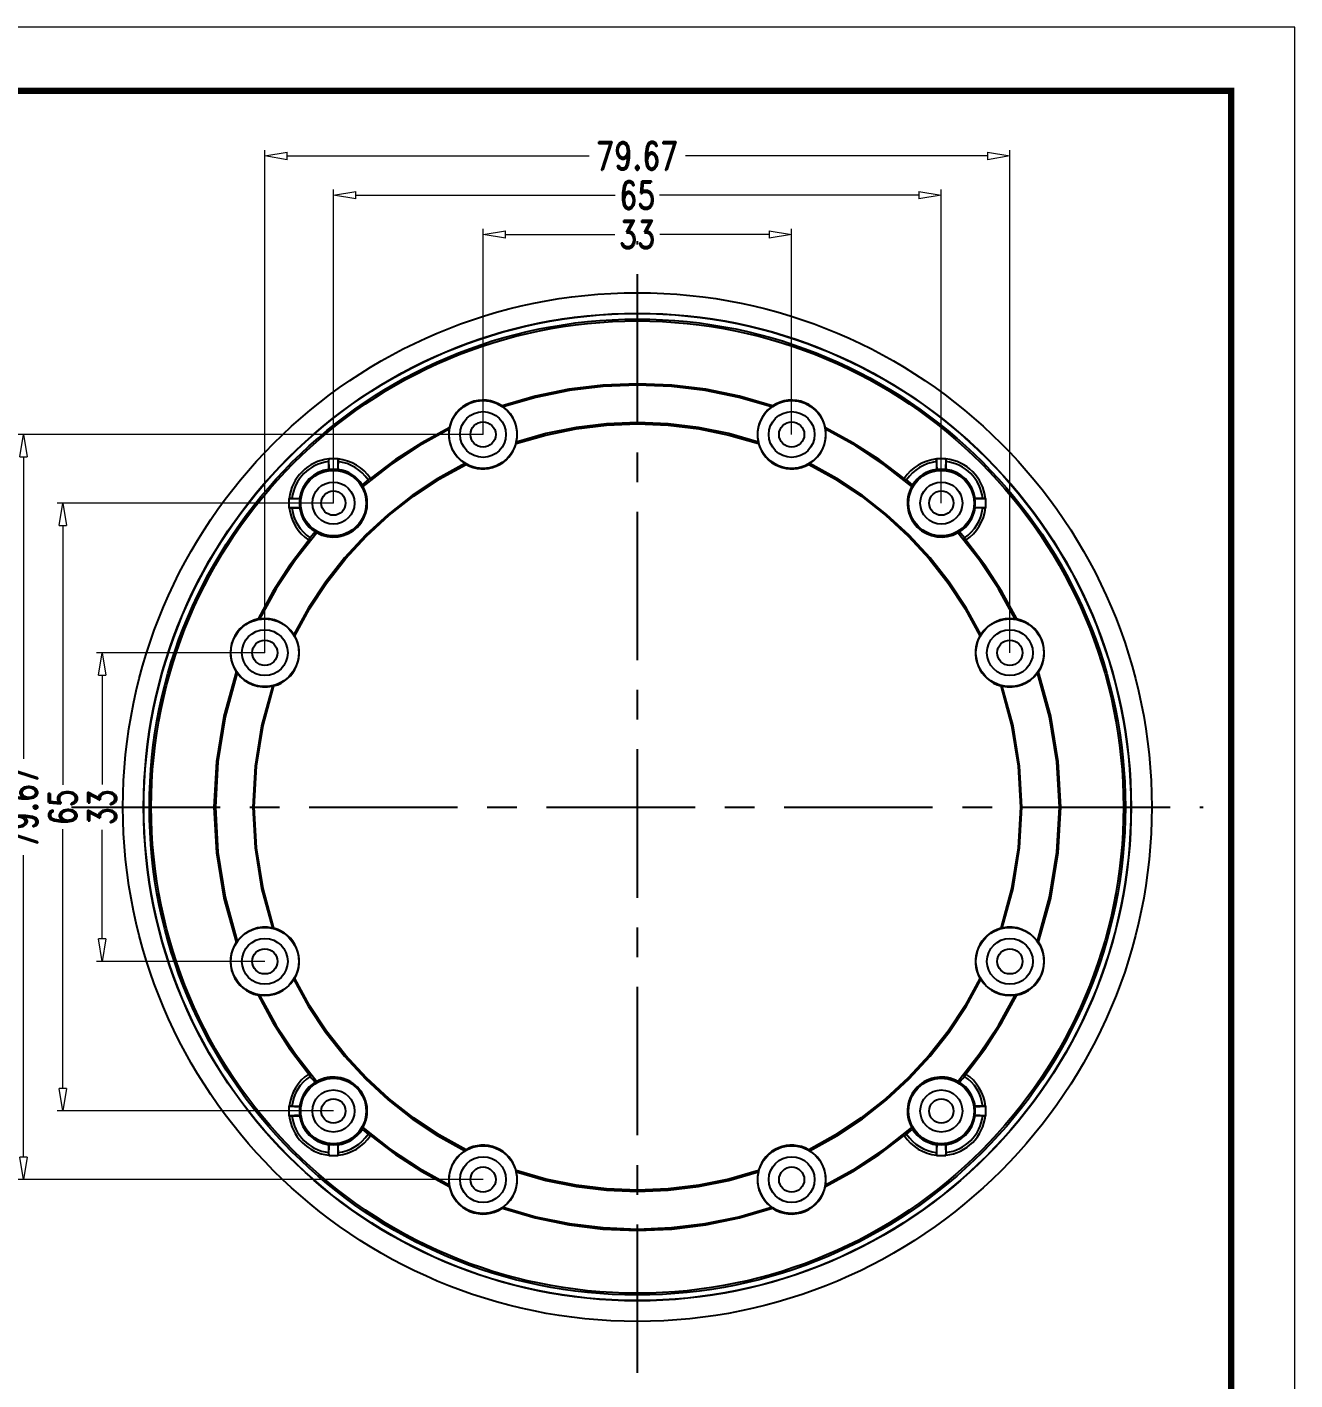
# Model space of a CAD drawing. Header units: millimetres. Extents: x 3608 to 4003, y 1445 to 1719.
# Drawn here: x 3867.8 to 4003.3, y 1574.8 to 1719.4 of the extents above; entities that cross this region are included whole.
import ezdxf

# ---------------------------------------------------------------- set-up
doc = ezdxf.new("R2010")
doc.units = ezdxf.units.MM
doc.linetypes.add('CENTER', pattern=[50.8, 31.75, -6.35, 6.35, -6.35])
doc.layers.add('02___PRT_ALL_AXES', color=7, linetype='Continuous')
doc.layers.add('dim', color=82, linetype='Continuous', lineweight=9)
doc.layers.add('from', color=7, linetype='Continuous', lineweight=13)
doc.styles.add('ROMAND', font='romand.shx', dxfattribs={"width": 0.75, "bigfont": 'gbcbig.shx'})
doc.dimstyles.new('YanXiu', dxfattribs={"dimtxt": 2.5, "dimasz": 2.2, "dimexe": 1, "dimexo": 0, "dimgap": 0.66, "dimtad": 0, "dimzin": 9, "dimdsep": 46, "dimtxsty": 'ROMAND', "dimblk": 'CLOSEDBLANK', "dimcen": 0, "dimclrd": 3, "dimclre": 3, "dimclrt": 7, "dimazin": 2, "dimtfac": 1, "dimtofl": 0, "dimtmove": 0, "dimatfit": 3, "dimldrblk": 'CLOSEDBLANK', "dimfxl": 0, "dimlwd": 5, "dimlwe": 5, "dimarcsym": 0})

# ---------------------------------------------------------------- blocks, each defined once
blk = doc.blocks.new('_ClosedBlank')
at = {"color": 0, "linetype": 'ByBlock', "lineweight": -2}
for p, q in [((-1, 0.167), (0, 0)), ((-1, 0.167), (-1, -0.167)), ((0, 0), (-1, -0.167))]:
    blk.add_line(p, q, dxfattribs=at)
blk = doc.blocks.new('*D16')
at = {"layer": 'Defpoints', "color": 0}
for p in [(3949.52, 1697.25), (3916.52, 1675.86), (3949.52, 1675.86)]:
    blk.add_point(p, dxfattribs=at)
at = {"layer": 'dim', "color": 3, "lineweight": 5}
for p, q in [((3916.52, 1675.86), (3916.52, 1697.85)), ((3918.92, 1697.25), (3930.6, 1697.25)), ((3947.12, 1697.25), (3935.44, 1697.25)), ((3949.52, 1675.86), (3949.52, 1697.85))]:
    blk.add_line(p, q, dxfattribs=at)
at = {"layer": 'dim', "color": 3, "lineweight": 5, "xscale": 2.4, "yscale": 2.4, "zscale": 2.4, "rotation": 180}
blk.add_blockref('_ClosedBlank', (3916.52, 1697.25), dxfattribs=at)
at = {"layer": 'dim', "color": 3, "lineweight": 5, "xscale": 2.4, "yscale": 2.4, "zscale": 2.4}
blk.add_blockref('_ClosedBlank', (3949.52, 1697.25), dxfattribs=at)
at = {"layer": 'dim', "color": 7, "insert": (3933.02, 1697.25), "char_height": 3, "attachment_point": 5, "style": 'ROMAND'}
blk.add_mtext('33', dxfattribs=at)
blk = doc.blocks.new('*D17')
at = {"layer": 'Defpoints', "color": 0}
for p in [(3965.52, 1701.45), (3900.52, 1668.53), (3965.52, 1668.53)]:
    blk.add_point(p, dxfattribs=at)
at = {"layer": 'dim', "color": 3, "lineweight": 5}
for p, q in [((3900.52, 1668.53), (3900.52, 1702.05)), ((3902.92, 1701.45), (3930.66, 1701.45)), ((3963.12, 1701.45), (3935.39, 1701.45)), ((3965.52, 1668.53), (3965.52, 1702.05))]:
    blk.add_line(p, q, dxfattribs=at)
at = {"layer": 'dim', "color": 3, "lineweight": 5, "xscale": 2.4, "yscale": 2.4, "zscale": 2.4, "rotation": 180}
blk.add_blockref('_ClosedBlank', (3900.52, 1701.45), dxfattribs=at)
at = {"layer": 'dim', "color": 3, "lineweight": 5, "xscale": 2.4, "yscale": 2.4, "zscale": 2.4}
blk.add_blockref('_ClosedBlank', (3965.52, 1701.45), dxfattribs=at)
at = {"layer": 'dim', "color": 7, "insert": (3933.02, 1701.45), "char_height": 3, "attachment_point": 5, "style": 'ROMAND'}
blk.add_mtext('65', dxfattribs=at)
blk = doc.blocks.new('*D18')
at = {"layer": 'Defpoints', "color": 0}
for p in [(3972.86, 1705.65), (3893.19, 1652.53), (3972.86, 1652.53)]:
    blk.add_point(p, dxfattribs=at)
at = {"layer": 'dim', "color": 3, "lineweight": 5}
for p, q in [((3893.19, 1652.53), (3893.19, 1706.25)), ((3895.59, 1705.65), (3927.87, 1705.65)), ((3970.46, 1705.65), (3938.18, 1705.65)), ((3972.86, 1652.53), (3972.86, 1706.25))]:
    blk.add_line(p, q, dxfattribs=at)
at = {"layer": 'dim', "color": 3, "lineweight": 5, "xscale": 2.4, "yscale": 2.4, "zscale": 2.4, "rotation": 180}
blk.add_blockref('_ClosedBlank', (3893.19, 1705.65), dxfattribs=at)
at = {"layer": 'dim', "color": 3, "lineweight": 5, "xscale": 2.4, "yscale": 2.4, "zscale": 2.4}
blk.add_blockref('_ClosedBlank', (3972.86, 1705.65), dxfattribs=at)
at = {"layer": 'dim', "color": 7, "insert": (3933.02, 1705.65), "char_height": 3, "attachment_point": 5, "style": 'ROMAND'}
blk.add_mtext('79.67', dxfattribs=at)
blk = doc.blocks.new('*D19')
at = {"layer": 'Defpoints', "color": 0}
for p in [(3893.19, 1652.53), (3875.79, 1619.53), (3893.19, 1619.53)]:
    blk.add_point(p, dxfattribs=at)
at = {"layer": 'dim', "color": 3, "lineweight": 5}
for p, q in [((3893.19, 1652.53), (3875.2, 1652.53)), ((3875.79, 1650.13), (3875.79, 1638.45)), ((3875.79, 1621.93), (3875.79, 1633.61)), ((3893.19, 1619.53), (3875.2, 1619.53))]:
    blk.add_line(p, q, dxfattribs=at)
at = {"layer": 'dim', "color": 3, "lineweight": 5, "xscale": 2.4, "yscale": 2.4, "zscale": 2.4}
for p, rotation in [((3875.79, 1652.53), 90), ((3875.79, 1619.53), 270)]:
    blk.add_blockref('_ClosedBlank', p, dxfattribs=dict(at, rotation=rotation))
at = {"layer": 'dim', "color": 7, "insert": (3875.79, 1636.03), "char_height": 3, "attachment_point": 5, "rotation": 90, "style": 'ROMAND'}
blk.add_mtext('33', dxfattribs=at)
blk = doc.blocks.new('*D20')
at = {"layer": 'Defpoints', "color": 0}
for p in [(3871.59, 1668.53), (3900.52, 1668.53), (3900.52, 1603.53)]:
    blk.add_point(p, dxfattribs=at)
at = {"layer": 'dim', "color": 3, "lineweight": 5}
for p, q in [((3900.52, 1668.53), (3871, 1668.53)), ((3871.59, 1666.13), (3871.59, 1638.4)), ((3871.59, 1605.93), (3871.59, 1633.66)), ((3900.52, 1603.53), (3871, 1603.53))]:
    blk.add_line(p, q, dxfattribs=at)
at = {"layer": 'dim', "color": 3, "lineweight": 5, "xscale": 2.4, "yscale": 2.4, "zscale": 2.4}
for p, rotation in [((3871.59, 1668.53), 90), ((3871.59, 1603.53), 270)]:
    blk.add_blockref('_ClosedBlank', p, dxfattribs=dict(at, rotation=rotation))
at = {"layer": 'dim', "color": 7, "insert": (3871.59, 1636.03), "char_height": 3, "attachment_point": 5, "rotation": 90, "style": 'ROMAND'}
blk.add_mtext('65', dxfattribs=at)
blk = doc.blocks.new('*D21')
at = {"layer": 'Defpoints', "color": 0}
for p in [(3867.39, 1675.86), (3916.52, 1675.86), (3916.52, 1596.19)]:
    blk.add_point(p, dxfattribs=at)
at = {"layer": 'dim', "color": 3, "lineweight": 5}
for p, q in [((3916.52, 1675.86), (3866.8, 1675.86)), ((3867.39, 1673.46), (3867.39, 1641.18)), ((3867.39, 1598.59), (3867.39, 1630.87)), ((3916.52, 1596.19), (3866.8, 1596.19))]:
    blk.add_line(p, q, dxfattribs=at)
at = {"layer": 'dim', "color": 3, "lineweight": 5, "xscale": 2.4, "yscale": 2.4, "zscale": 2.4}
for p, rotation in [((3867.39, 1675.86), 90), ((3867.39, 1596.19), 270)]:
    blk.add_blockref('_ClosedBlank', p, dxfattribs=dict(at, rotation=rotation))
at = {"layer": 'dim', "color": 7, "insert": (3867.39, 1636.03), "char_height": 3, "attachment_point": 5, "rotation": 90, "style": 'ROMAND'}
blk.add_mtext('79.67', dxfattribs=at)

msp = doc.modelspace()

# ---------------------------------------------------------------- linework, layer by layer
at = {"color": 1, "linetype": 'CENTER', "ltscale": 0.5}
for p, q in [((3933.024, 1575.528), (3933.024, 1696.528)), ((3872.524, 1636.028), (3993.524, 1636.028))]:
    msp.add_line(p, q, dxfattribs=at)
at = {"color": 7, "linetype": 'Continuous'}
for p, q in [((3900.024, 1673.251), (3900.015, 1672.96)), ((3900.015, 1672.96), (3900.015, 1672.139)), ((3901.024, 1673.278), (3900.024, 1673.278)), ((3900.024, 1673.278), (3900.024, 1673.251)), ((3900.067, 1672.119), (3900.024, 1673.278)), ((3901.024, 1673.278), (3900.98, 1672.119)), ((3901.024, 1673.251), (3901.024, 1673.278)), ((3901.032, 1672.96), (3901.024, 1673.251)), ((3901.032, 1672.139), (3901.032, 1672.96)), ((3965.024, 1673.251), (3965.015, 1672.96)), ((3965.015, 1672.96), (3965.015, 1672.139)), ((3966.024, 1673.278), (3965.024, 1673.278)), ((3965.024, 1673.278), (3965.024, 1673.251)), ((3965.067, 1672.119), (3965.024, 1673.278)), ((3966.024, 1673.278), (3965.98, 1672.119)), ((3966.024, 1673.251), (3966.024, 1673.278)), ((3966.032, 1672.96), (3966.024, 1673.251)), ((3966.032, 1672.139), (3966.032, 1672.96)), ((3900.067, 1672.119), (3900.015, 1672.139)), ((3901.032, 1672.139), (3900.98, 1672.119)), ((3904.476, 1671.162), (3904.227, 1671.015)), ((3961.571, 1671.162), (3961.82, 1671.015)), ((3965.067, 1672.119), (3965.015, 1672.139)), ((3966.032, 1672.139), (3965.98, 1672.119)), ((3895.8, 1669.028), (3895.774, 1669.028)), ((3895.774, 1669.028), (3896.932, 1668.984)), ((3895.774, 1669.028), (3895.774, 1668.028)), ((3896.932, 1668.071), (3895.774, 1668.028)), ((3895.774, 1668.028), (3895.8, 1668.028)), ((3896.091, 1669.037), (3895.8, 1669.028)), ((3895.8, 1668.028), (3896.091, 1668.019)), ((3896.091, 1669.037), (3896.913, 1669.037)), ((3896.091, 1668.019), (3896.913, 1668.019)), ((3896.913, 1669.037), (3896.932, 1668.984)), ((3896.932, 1668.071), (3896.913, 1668.019)), ((3969.115, 1668.984), (3969.135, 1669.037)), ((3969.115, 1668.984), (3970.274, 1669.028)), ((3969.135, 1668.019), (3969.115, 1668.071)), ((3970.274, 1668.028), (3969.115, 1668.071)), ((3969.956, 1669.037), (3969.135, 1669.037)), ((3969.956, 1668.019), (3969.135, 1668.019)), ((3970.247, 1669.028), (3969.956, 1669.037)), ((3969.956, 1668.019), (3970.247, 1668.028)), ((3970.274, 1669.028), (3970.247, 1669.028)), ((3970.247, 1668.028), (3970.274, 1668.028)), ((3970.274, 1668.028), (3970.274, 1669.028)), ((3897.89, 1664.575), (3898.037, 1664.824)), ((3968.157, 1664.575), (3968.011, 1664.824)), ((3887.752, 1636.029), (3887.901, 1636.029)), ((3892.062, 1636.027), (3891.913, 1636.027)), ((3973.985, 1636.028), (3974.134, 1636.028)), ((3978.295, 1636.027), (3978.146, 1636.026)), ((3897.89, 1607.481), (3898.037, 1607.232)), ((3968.011, 1607.232), (3968.157, 1607.481)), ((3895.774, 1604.028), (3896.932, 1603.984)), ((3895.8, 1604.028), (3895.774, 1604.028)), ((3895.774, 1604.028), (3895.774, 1603.028)), ((3896.932, 1603.071), (3895.774, 1603.028)), ((3895.774, 1603.028), (3895.8, 1603.028)), ((3896.091, 1604.037), (3895.8, 1604.028)), ((3895.8, 1603.028), (3896.091, 1603.019)), ((3896.091, 1604.037), (3896.913, 1604.037)), ((3896.091, 1603.019), (3896.913, 1603.019)), ((3896.913, 1604.037), (3896.932, 1603.984)), ((3896.932, 1603.071), (3896.913, 1603.019)), ((3969.115, 1603.984), (3969.135, 1604.037)), ((3969.115, 1603.984), (3970.274, 1604.028)), ((3969.135, 1603.019), (3969.115, 1603.071)), ((3970.274, 1603.028), (3969.115, 1603.071)), ((3969.956, 1604.037), (3969.135, 1604.037)), ((3969.956, 1603.019), (3969.135, 1603.019)), ((3970.247, 1604.028), (3969.956, 1604.037)), ((3969.956, 1603.019), (3970.247, 1603.028)), ((3970.274, 1604.028), (3970.247, 1604.028)), ((3970.247, 1603.028), (3970.274, 1603.028)), ((3970.274, 1603.028), (3970.274, 1604.028)), ((3900.015, 1599.917), (3900.067, 1599.936)), ((3900.024, 1598.778), (3900.067, 1599.936)), ((3900.98, 1599.936), (3901.024, 1598.778)), ((3900.98, 1599.936), (3901.032, 1599.917)), ((3904.227, 1601.041), (3904.476, 1600.894)), ((3961.571, 1600.894), (3961.82, 1601.041)), ((3965.015, 1599.917), (3965.067, 1599.936)), ((3965.024, 1598.778), (3965.067, 1599.936)), ((3965.98, 1599.936), (3966.024, 1598.778)), ((3965.98, 1599.936), (3966.032, 1599.917)), ((3900.015, 1599.917), (3900.015, 1599.096)), ((3900.015, 1599.096), (3900.024, 1598.804)), ((3900.024, 1598.804), (3900.024, 1598.778)), ((3900.024, 1598.778), (3901.024, 1598.778)), ((3901.024, 1598.804), (3901.032, 1599.096)), ((3901.024, 1598.778), (3901.024, 1598.804)), ((3901.032, 1599.096), (3901.032, 1599.917)), ((3965.015, 1599.917), (3965.015, 1599.096)), ((3965.015, 1599.096), (3965.024, 1598.804)), ((3965.024, 1598.804), (3965.024, 1598.778)), ((3965.024, 1598.778), (3966.024, 1598.778)), ((3966.024, 1598.804), (3966.032, 1599.096)), ((3966.024, 1598.778), (3966.024, 1598.804)), ((3966.032, 1599.096), (3966.032, 1599.917))]:
    msp.add_line(p, q, dxfattribs=at)
for points in [[(3947.484, 1678.927), (3943.953, 1679.958), (3940.349, 1680.7), (3936.698, 1681.149), (3933.023, 1681.299), (3929.347, 1681.149), (3925.697, 1680.7), (3922.094, 1679.957), (3918.563, 1678.927)], [(3947.367, 1678.809), (3943.864, 1679.826), (3940.29, 1680.559), (3936.669, 1681.002), (3933.023, 1681.151), (3929.378, 1681.002), (3925.757, 1680.559), (3922.183, 1679.826), (3918.68, 1678.809)], [(3918.68, 1678.809), (3918.641, 1678.849), (3918.603, 1678.888), (3918.563, 1678.927)], [(3947.484, 1678.927), (3947.445, 1678.888), (3947.406, 1678.849), (3947.367, 1678.809)], [(3920.073, 1674.887), (3923.237, 1675.801), (3926.464, 1676.458), (3929.733, 1676.856), (3933.023, 1676.989), (3936.314, 1676.856), (3939.583, 1676.458), (3942.81, 1675.801), (3945.974, 1674.887)], [(3945.964, 1675.047), (3942.802, 1675.956), (3939.578, 1676.61), (3936.311, 1677.005), (3933.024, 1677.138), (3929.736, 1677.005), (3926.469, 1676.61), (3923.245, 1675.956), (3920.083, 1675.047)], [(3912.915, 1676.421), (3909.679, 1674.639), (3906.589, 1672.594), (3903.684, 1670.308)], [(3912.915, 1676.587), (3909.976, 1674.991), (3907.154, 1673.176), (3904.476, 1671.162)], [(3912.915, 1676.587), (3912.914, 1676.532), (3912.914, 1676.476), (3912.915, 1676.421)], [(3961.571, 1671.162), (3958.893, 1673.176), (3956.071, 1674.991), (3953.132, 1676.587)], [(3953.132, 1676.421), (3953.133, 1676.476), (3953.133, 1676.532), (3953.132, 1676.587)], [(3962.363, 1670.308), (3959.458, 1672.594), (3956.368, 1674.639), (3953.132, 1676.421)], [(3920.073, 1674.887), (3920.077, 1674.941), (3920.08, 1674.994), (3920.083, 1675.047)], [(3945.964, 1675.047), (3945.967, 1674.994), (3945.97, 1674.941), (3945.974, 1674.887)], [(3914.583, 1672.769), (3911.704, 1671.175), (3908.961, 1669.358), (3906.372, 1667.327), (3903.953, 1665.097), (3901.723, 1662.678), (3899.693, 1660.089), (3897.875, 1657.347), (3896.282, 1654.468)], [(3896.388, 1654.348), (3897.98, 1657.232), (3899.797, 1659.979), (3901.828, 1662.572), (3904.06, 1664.993), (3906.481, 1667.225), (3909.074, 1669.255), (3911.82, 1671.072), (3914.703, 1672.663)], [(3914.583, 1672.769), (3914.623, 1672.733), (3914.663, 1672.698), (3914.703, 1672.663)], [(3951.344, 1672.663), (3951.385, 1672.698), (3951.424, 1672.733), (3951.464, 1672.769)], [(3951.344, 1672.663), (3954.227, 1671.072), (3956.974, 1669.255), (3959.567, 1667.224), (3961.988, 1664.992), (3964.22, 1662.571), (3966.251, 1659.978), (3968.068, 1657.231), (3969.659, 1654.348)], [(3969.765, 1654.468), (3968.172, 1657.347), (3966.354, 1660.089), (3964.324, 1662.679), (3962.093, 1665.097), (3959.675, 1667.328), (3957.085, 1669.358), (3954.343, 1671.175), (3951.464, 1672.769)], [(3900.98, 1672.119), (3900.524, 1672.149), (3900.067, 1672.119)], [(3904.227, 1671.015), (3904.016, 1670.841), (3903.807, 1670.665), (3903.598, 1670.488)], [(3962.449, 1670.488), (3962.24, 1670.665), (3962.031, 1670.841), (3961.82, 1671.015)], [(3965.98, 1672.119), (3965.524, 1672.149), (3965.067, 1672.119)], [(3903.684, 1670.308), (3903.656, 1670.369), (3903.628, 1670.429), (3903.598, 1670.488)], [(3962.449, 1670.488), (3962.419, 1670.429), (3962.391, 1670.369), (3962.363, 1670.308)], [(3896.932, 1668.984), (3896.91, 1668.756), (3896.902, 1668.528)], [(3896.902, 1668.528), (3896.91, 1668.3), (3896.932, 1668.071)], [(3969.145, 1668.528), (3969.137, 1668.756), (3969.115, 1668.984)], [(3969.115, 1668.071), (3969.137, 1668.3), (3969.145, 1668.528)], [(3898.743, 1665.367), (3896.458, 1662.462), (3894.412, 1659.373), (3892.63, 1656.136)], [(3898.563, 1665.453), (3898.386, 1665.244), (3898.211, 1665.035), (3898.037, 1664.824)], [(3898.563, 1665.453), (3898.623, 1665.423), (3898.683, 1665.395), (3898.743, 1665.367)], [(3967.304, 1665.367), (3967.364, 1665.395), (3967.424, 1665.423), (3967.484, 1665.453)], [(3973.417, 1656.136), (3971.635, 1659.373), (3969.589, 1662.462), (3967.304, 1665.367)], [(3968.011, 1664.824), (3967.836, 1665.035), (3967.661, 1665.244), (3967.484, 1665.453)], [(3897.89, 1664.575), (3895.875, 1661.897), (3894.061, 1659.075), (3892.464, 1656.137)], [(3973.583, 1656.137), (3971.986, 1659.075), (3970.172, 1661.897), (3968.157, 1664.575)], [(3892.63, 1656.136), (3892.575, 1656.137), (3892.52, 1656.137), (3892.464, 1656.137)], [(3973.583, 1656.137), (3973.527, 1656.137), (3973.472, 1656.137), (3973.417, 1656.136)], [(3896.388, 1654.348), (3896.353, 1654.389), (3896.318, 1654.429), (3896.282, 1654.468)], [(3969.765, 1654.468), (3969.729, 1654.429), (3969.694, 1654.389), (3969.659, 1654.348)], [(3890.125, 1650.489), (3888.813, 1645.758), (3888.017, 1640.906), (3887.752, 1636.029)], [(3890.242, 1650.372), (3888.948, 1645.68), (3888.163, 1640.867), (3887.901, 1636.029)], [(3890.125, 1650.489), (3890.163, 1650.449), (3890.203, 1650.41), (3890.242, 1650.372)], [(3975.805, 1650.372), (3975.845, 1650.41), (3975.884, 1650.449), (3975.922, 1650.489)], [(3978.146, 1636.026), (3977.885, 1640.865), (3977.1, 1645.679), (3975.805, 1650.372)], [(3978.295, 1636.027), (3978.03, 1640.905), (3977.234, 1645.758), (3975.922, 1650.489)], [(3894.004, 1648.969), (3892.848, 1644.729), (3892.147, 1640.386), (3891.913, 1636.027)], [(3892.062, 1636.027), (3892.297, 1640.391), (3893.001, 1644.738), (3894.164, 1648.978)], [(3894.004, 1648.969), (3894.057, 1648.971), (3894.111, 1648.974), (3894.164, 1648.978)], [(3971.883, 1648.978), (3973.046, 1644.738), (3973.75, 1640.391), (3973.985, 1636.028)], [(3971.883, 1648.978), (3971.936, 1648.974), (3971.99, 1648.971), (3972.043, 1648.969)], [(3974.134, 1636.028), (3973.9, 1640.386), (3973.199, 1644.73), (3972.043, 1648.969)], [(3887.752, 1636.029), (3888.017, 1631.151), (3888.813, 1626.298), (3890.125, 1621.567)], [(3887.901, 1636.029), (3888.162, 1631.19), (3888.947, 1626.377), (3890.242, 1621.684)], [(3891.913, 1636.027), (3892.147, 1631.669), (3892.848, 1627.326), (3894.004, 1623.087)], [(3894.164, 1623.077), (3893.001, 1627.318), (3892.297, 1631.664), (3892.062, 1636.027)], [(3973.985, 1636.028), (3973.75, 1631.665), (3973.046, 1627.318), (3971.883, 1623.077)], [(3972.043, 1623.087), (3973.2, 1627.326), (3973.901, 1631.67), (3974.134, 1636.028)], [(3975.805, 1621.684), (3977.099, 1626.376), (3977.884, 1631.188), (3978.146, 1636.026)], [(3975.922, 1621.567), (3977.234, 1626.297), (3978.03, 1631.15), (3978.295, 1636.027)], [(3894.164, 1623.077), (3894.111, 1623.081), (3894.057, 1623.084), (3894.004, 1623.087)], [(3972.043, 1623.087), (3971.99, 1623.084), (3971.936, 1623.081), (3971.883, 1623.077)], [(3890.242, 1621.684), (3890.203, 1621.645), (3890.163, 1621.607), (3890.125, 1621.567)], [(3975.922, 1621.567), (3975.884, 1621.607), (3975.845, 1621.645), (3975.805, 1621.684)], [(3896.282, 1617.587), (3896.318, 1617.627), (3896.353, 1617.667), (3896.388, 1617.707)], [(3896.282, 1617.587), (3897.875, 1614.709), (3899.693, 1611.966), (3901.723, 1609.377), (3903.954, 1606.959), (3906.372, 1604.728), (3908.962, 1602.698), (3911.704, 1600.88), (3914.583, 1599.286)], [(3914.703, 1599.392), (3911.82, 1600.984), (3909.073, 1602.801), (3906.48, 1604.831), (3904.059, 1607.063), (3901.827, 1609.485), (3899.796, 1612.077), (3897.98, 1614.824), (3896.388, 1617.707)], [(3969.659, 1617.707), (3968.067, 1614.824), (3966.25, 1612.076), (3964.219, 1609.484), (3961.987, 1607.063), (3959.566, 1604.83), (3956.973, 1602.8), (3954.227, 1600.984), (3951.344, 1599.392)], [(3951.464, 1599.286), (3954.343, 1600.88), (3957.086, 1602.698), (3959.675, 1604.728), (3962.094, 1606.959), (3964.324, 1609.377), (3966.354, 1611.967), (3968.172, 1614.709), (3969.765, 1617.587)], [(3969.659, 1617.707), (3969.694, 1617.667), (3969.729, 1617.627), (3969.765, 1617.587)], [(3892.464, 1615.919), (3892.52, 1615.918), (3892.575, 1615.919), (3892.63, 1615.92)], [(3892.464, 1615.919), (3894.061, 1612.98), (3895.875, 1610.158), (3897.89, 1607.481)], [(3892.63, 1615.92), (3894.412, 1612.683), (3896.458, 1609.593), (3898.743, 1606.688)], [(3967.304, 1606.688), (3969.589, 1609.593), (3971.635, 1612.683), (3973.417, 1615.92)], [(3968.157, 1607.481), (3970.172, 1610.158), (3971.986, 1612.98), (3973.583, 1615.919)], [(3973.417, 1615.92), (3973.472, 1615.919), (3973.527, 1615.918), (3973.583, 1615.919)], [(3898.037, 1607.232), (3898.211, 1607.021), (3898.386, 1606.811), (3898.563, 1606.603)], [(3967.484, 1606.603), (3967.661, 1606.811), (3967.836, 1607.021), (3968.011, 1607.232)], [(3898.743, 1606.688), (3898.683, 1606.661), (3898.623, 1606.632), (3898.563, 1606.603)], [(3967.484, 1606.603), (3967.424, 1606.632), (3967.364, 1606.661), (3967.304, 1606.688)], [(3896.932, 1603.984), (3896.91, 1603.756), (3896.902, 1603.528)], [(3896.902, 1603.528), (3896.91, 1603.3), (3896.932, 1603.071)], [(3969.145, 1603.528), (3969.137, 1603.756), (3969.115, 1603.984)], [(3969.115, 1603.071), (3969.137, 1603.3), (3969.145, 1603.528)], [(3903.598, 1601.567), (3903.628, 1601.627), (3903.656, 1601.687), (3903.684, 1601.747)], [(3903.598, 1601.567), (3903.807, 1601.391), (3904.016, 1601.215), (3904.227, 1601.041)], [(3903.684, 1601.747), (3906.589, 1599.462), (3909.679, 1597.416), (3912.915, 1595.634)], [(3953.132, 1595.634), (3956.368, 1597.416), (3959.458, 1599.462), (3962.363, 1601.747)], [(3961.82, 1601.041), (3962.031, 1601.215), (3962.24, 1601.391), (3962.449, 1601.567)], [(3962.363, 1601.747), (3962.391, 1601.687), (3962.419, 1601.627), (3962.449, 1601.567)], [(3900.067, 1599.936), (3900.523, 1599.907), (3900.98, 1599.936)], [(3904.476, 1600.894), (3907.154, 1598.879), (3909.976, 1597.065), (3912.915, 1595.468)], [(3953.132, 1595.468), (3956.071, 1597.065), (3958.893, 1598.879), (3961.571, 1600.894)], [(3965.067, 1599.936), (3965.523, 1599.907), (3965.98, 1599.936)], [(3914.703, 1599.392), (3914.663, 1599.358), (3914.623, 1599.322), (3914.583, 1599.286)], [(3951.464, 1599.286), (3951.424, 1599.322), (3951.385, 1599.358), (3951.344, 1599.392)], [(3945.974, 1597.168), (3942.81, 1596.255), (3939.583, 1595.597), (3936.314, 1595.2), (3933.024, 1595.066), (3929.734, 1595.2), (3926.464, 1595.597), (3923.237, 1596.255), (3920.073, 1597.168)], [(3920.083, 1597.008), (3920.08, 1597.062), (3920.077, 1597.115), (3920.073, 1597.168)], [(3945.974, 1597.168), (3945.97, 1597.115), (3945.967, 1597.062), (3945.964, 1597.008)], [(3912.915, 1595.634), (3912.914, 1595.579), (3912.914, 1595.524), (3912.915, 1595.468)], [(3920.083, 1597.008), (3923.245, 1596.1), (3926.47, 1595.446), (3929.736, 1595.05), (3933.024, 1594.917), (3936.311, 1595.05), (3939.578, 1595.446), (3942.802, 1596.1), (3945.964, 1597.008)], [(3953.132, 1595.468), (3953.133, 1595.524), (3953.133, 1595.579), (3953.132, 1595.634)], [(3918.563, 1593.129), (3918.603, 1593.168), (3918.641, 1593.207), (3918.68, 1593.247)], [(3918.563, 1593.129), (3922.094, 1592.098), (3925.698, 1591.356), (3929.349, 1590.907), (3933.024, 1590.756), (3936.7, 1590.907), (3940.351, 1591.356), (3943.953, 1592.098), (3947.484, 1593.129)], [(3918.68, 1593.247), (3922.183, 1592.229), (3925.757, 1591.497), (3929.378, 1591.054), (3933.024, 1590.905), (3936.669, 1591.054), (3940.29, 1591.497), (3943.864, 1592.229), (3947.367, 1593.247)], [(3947.367, 1593.247), (3947.406, 1593.207), (3947.445, 1593.168), (3947.484, 1593.129)]]:
    msp.add_lwpolyline(points, dxfattribs=at)
for centre, radius in [((3933.024, 1636.028), 55), ((3933.024, 1636.028), 52.8), ((3933.024, 1636.028), 52.774), ((3916.524, 1675.862), 3.625), ((3916.524, 1675.862), 2.45), ((3949.524, 1675.862), 3.625), ((3949.524, 1675.862), 2.45), ((3916.524, 1675.862), 1.35), ((3949.524, 1675.862), 1.35), ((3900.524, 1668.528), 3.5), ((3965.524, 1668.528), 3.5), ((3900.524, 1668.528), 2.25), ((3900.524, 1668.528), 1.3), ((3965.524, 1668.528), 2.25), ((3965.524, 1668.528), 1.3), ((3893.189, 1652.528), 3.625), ((3893.189, 1652.528), 2.45), ((3972.858, 1652.528), 3.625), ((3972.858, 1652.528), 2.45), ((3893.189, 1652.528), 1.35), ((3972.858, 1652.528), 1.35), ((3893.189, 1619.528), 3.625), ((3972.858, 1619.528), 3.625), ((3893.189, 1619.528), 2.45), ((3972.858, 1619.528), 2.45), ((3893.189, 1619.528), 1.35), ((3972.858, 1619.528), 1.35), ((3900.524, 1603.528), 3.5), ((3900.524, 1603.528), 2.25), ((3965.524, 1603.528), 3.5), ((3965.524, 1603.528), 2.25), ((3900.524, 1603.528), 1.3), ((3965.524, 1603.528), 1.3), ((3916.524, 1596.193), 3.625), ((3916.524, 1596.193), 2.45), ((3949.524, 1596.193), 3.625), ((3949.524, 1596.193), 2.45), ((3916.524, 1596.193), 1.35), ((3949.524, 1596.193), 1.35)]:
    msp.add_circle(centre, radius, dxfattribs=at)
for centre, radius, start, end in [((3916.524, 1675.862), 3.681, 56.35562, 168.64341), ((3949.524, 1675.862), 3.681, 11.3566, 123.64439), ((3916.524, 1675.862), 3.651, 347.10177, 53.806), ((3949.524, 1675.862), 3.651, 126.19401, 192.89823), ((3916.524, 1675.862), 3.651, 171.19247, 237.89926), ((3949.524, 1675.862), 3.651, 302.10073, 8.80754), ((3916.524, 1675.862), 3.681, 240.35959, 344.64088), ((3949.524, 1675.862), 3.681, 195.35911, 299.6404), ((3900.524, 1668.528), 4.75, 96.04233, 173.95767), ((3900.524, 1668.528), 4.461, 96.54771, 173.45229), ((3900.524, 1668.528), 4.75, 33.67995, 83.95767), ((3900.524, 1668.528), 4.461, 33.88277, 83.45229), ((3965.524, 1668.528), 4.75, 96.04233, 146.32006), ((3965.524, 1668.528), 4.461, 96.54771, 146.11724), ((3965.524, 1668.528), 4.75, 6.04233, 83.95767), ((3965.524, 1668.528), 4.461, 6.54771, 83.45229), ((3900.524, 1668.528), 3.647, 98.01932, 171.98068), ((3900.524, 1668.528), 3.647, 32.52108, 81.98068), ((3965.524, 1668.528), 3.647, 98.01932, 147.47892), ((3965.524, 1668.528), 3.647, 8.01932, 81.98068), ((3900.524, 1668.528), 3.627, 240.60829, 29.3961), ((3965.524, 1668.528), 3.627, 150.60391, 299.39172), ((3900.524, 1668.528), 4.75, 186.04233, 236.32269), ((3900.524, 1668.528), 4.461, 186.54771, 236.11945), ((3900.524, 1668.528), 3.647, 188.01932, 237.4812), ((3965.524, 1668.528), 3.647, 302.5188, 351.98068), ((3965.524, 1668.528), 4.461, 303.88056, 353.45229), ((3965.524, 1668.528), 4.75, 303.67732, 353.95767), ((3893.189, 1652.528), 3.681, 101.35327, 213.64075), ((3893.189, 1652.528), 3.651, 32.1043, 98.80227), ((3972.858, 1652.528), 3.651, 81.19774, 147.8957), ((3972.858, 1652.528), 3.681, 326.35927, 78.64675), ((3893.189, 1652.528), 3.681, 285.36095, 29.64208), ((3972.858, 1652.528), 3.681, 150.35792, 254.63904), ((3893.189, 1652.528), 3.651, 216.18825, 282.90215), ((3972.858, 1652.528), 3.651, 257.09784, 323.81177), ((3893.189, 1619.528), 3.651, 77.09784, 143.81177), ((3893.189, 1619.528), 3.681, 330.35792, 74.63904), ((3972.858, 1619.528), 3.681, 105.36095, 209.64208), ((3972.858, 1619.528), 3.651, 36.18825, 102.90215), ((3893.189, 1619.528), 3.681, 146.35927, 258.64675), ((3972.858, 1619.528), 3.681, 281.35327, 33.64075), ((3893.189, 1619.528), 3.651, 261.19774, 327.8957), ((3972.858, 1619.528), 3.651, 212.1043, 278.80227), ((3900.524, 1603.528), 4.75, 123.67732, 173.95767), ((3900.524, 1603.528), 4.461, 123.88056, 173.45229), ((3965.524, 1603.528), 4.461, 6.54771, 56.11945), ((3965.524, 1603.528), 4.75, 6.04233, 56.32269), ((3900.524, 1603.528), 3.647, 122.5188, 171.98068), ((3900.524, 1603.528), 3.627, 330.60391, 119.39172), ((3965.524, 1603.528), 3.627, 60.60829, 209.3961), ((3965.524, 1603.528), 3.647, 8.01932, 57.4812), ((3900.524, 1603.528), 4.75, 186.04233, 263.95767), ((3900.524, 1603.528), 4.461, 186.54771, 263.45229), ((3900.524, 1603.528), 3.647, 188.01932, 261.98068), ((3965.524, 1603.528), 4.75, 276.04233, 353.95767), ((3965.524, 1603.528), 3.647, 278.01932, 351.98068), ((3965.524, 1603.528), 4.461, 276.54771, 353.45229), ((3900.524, 1603.528), 3.647, 278.01932, 327.47892), ((3965.524, 1603.528), 3.647, 212.52108, 261.98068), ((3900.524, 1603.528), 4.75, 276.04233, 326.32006), ((3900.524, 1603.528), 4.461, 276.54771, 326.11724), ((3965.524, 1603.528), 4.75, 213.67995, 263.95767), ((3965.524, 1603.528), 4.461, 213.88277, 263.45229), ((3916.524, 1596.193), 3.651, 122.10073, 188.80754), ((3916.524, 1596.193), 3.681, 15.35911, 119.6404), ((3949.524, 1596.193), 3.681, 60.35959, 164.64088), ((3949.524, 1596.193), 3.651, 351.19247, 57.89926), ((3916.524, 1596.193), 3.651, 306.19401, 12.89823), ((3949.524, 1596.193), 3.651, 167.10177, 233.806), ((3916.524, 1596.193), 3.681, 191.3566, 303.64439), ((3949.524, 1596.193), 3.681, 236.35562, 348.64341)]:
    msp.add_arc(centre, radius, start, end, dxfattribs=at)
at = {"layer": '02___PRT_ALL_AXES', "color": 7, "linetype": 'Continuous'}
for radius in [52.18, 51.981]:
    msp.add_circle((3933.024, 1636.028), radius, dxfattribs=at)
at = {"layer": 'from'}
msp.add_lwpolyline([(3607.872, 1444.617), (4003.339, 1444.617), (4003.339, 1719.431), (3607.872, 1719.431)], close=True, dxfattribs=at)
at = {"layer": 'from', "const_width": 0.682}
msp.add_lwpolyline([(3614.687, 1451.432), (3614.687, 1712.615), (3996.523, 1712.615), (3996.523, 1451.432), (3614.687, 1451.432)], dxfattribs=at)

# ---------------------------------------------------------------- dimensions: what is measured, and where the dimension line sits
at = {"layer": 'dim'}
for base, p1, p2, picture, middle in [((3972.858, 1705.651), (3893.189, 1652.528), (3972.858, 1652.528), '*D18', (3933.024, 1705.651)), ((3965.524, 1701.451), (3900.524, 1668.528), (3965.524, 1668.528), '*D17', (3933.024, 1701.451)), ((3949.524, 1697.251), (3916.524, 1675.862), (3949.524, 1675.862), '*D16', (3933.024, 1697.251))]:
    dim = msp.add_linear_dim(base=base, p1=p1, p2=p2, dimstyle='YanXiu', override={"dimtxt": 3, "dimasz": 2.4, "dimexe": 0.5997, "dimgap": 0.5997}, dxfattribs=at)
    dim.commit()
    dim.dimension.update_dxf_attribs({"geometry": picture, "text_midpoint": middle})
for base, p1, p2, picture, middle in [((3867.395, 1675.862), (3916.524, 1596.193), (3916.524, 1675.862), '*D21', (3867.395, 1636.028)), ((3871.595, 1668.528), (3900.524, 1603.528), (3900.524, 1668.528), '*D20', (3871.595, 1636.028)), ((3875.795, 1619.528), (3893.189, 1652.528), (3893.189, 1619.528), '*D19', (3875.795, 1636.028))]:
    dim = msp.add_linear_dim(base=base, p1=p1, p2=p2, angle=90, dimstyle='YanXiu', override={"dimtxt": 3, "dimasz": 2.4, "dimexe": 0.5997, "dimgap": 0.5997}, dxfattribs=at)
    dim.commit()
    dim.dimension.update_dxf_attribs({"geometry": picture, "text_midpoint": middle})

doc.saveas('drawing.dxf')
